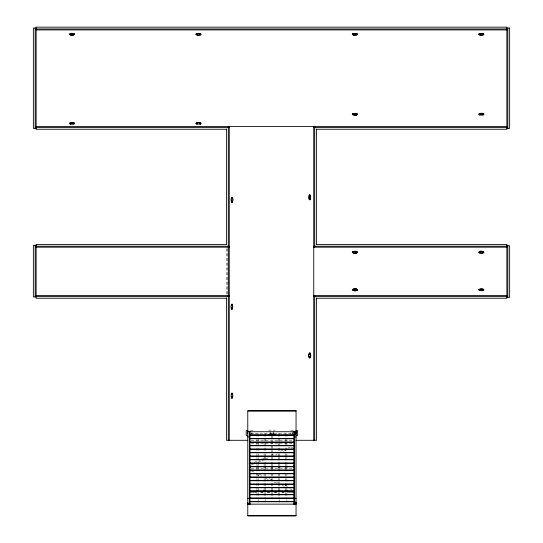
<?xml version="1.0" encoding="UTF-8"?>
<svg xmlns="http://www.w3.org/2000/svg" width="543" height="543" viewBox="0 0 543 543"><rect width="100%" height="100%" fill="white"/><g stroke="black" fill="none" stroke-linecap="round" stroke-linejoin="round"><path stroke-width="0.41" stroke-dasharray="2.71 2.04" d="M254.199 462.392L258.047 460.749M262.669 458.801L265.751 457.471M271.914 454.864L273.455 454.199M280.385 451.26L283.466 449.937M288.089 447.989L291.17 446.658M251.117 465.1L253.432 464.102M258.047 462.154L261.129 460.831M265.751 458.876L268.833 457.552M275.763 454.62L277.303 453.948M283.466 451.342L286.548 450.011M291.17 448.063L292.711 447.391M268.534 430.124L275.294 430.117M250.432 430.606L252.963 430.606L252.963 435.432M293.396 430.606L290.865 430.606L290.865 435.432M251.49 433.144L250.914 433.219M270.102 433.233L270.584 433.233M273.238 433.233L273.726 433.233M251.49 433.389L251.782 433.022M292.338 433.389L292.046 433.029M251.395 433.436L251.49 432.995M292.433 433.436L292.338 432.995M250.35 433.674L292.629 433.694M251.226 440.298L292.623 440.298M251.192 443.231L292.629 443.231M251.192 468.561L292.629 468.575M251.687 471.066L254.579 472.315M259.249 474.283L263.138 475.953M269.362 478.587L272.471 479.924M277.14 481.899L280.249 483.236M284.919 485.204L288.034 486.542M256.506 474.507L259.588 475.831M265.751 478.437L268.833 479.761M274.222 482.041L277.303 483.365M281.926 485.32L285.007 486.643M289.629 488.598L292.711 489.922M292.433 431.766L292.433 434.468M286.88 433.674L286.88 453.147M286.88 453.982L286.88 456.534M286.88 457.369L286.88 464.991M286.88 468.371L286.88 477.691M286.88 478.526L286.88 490.383M286.88 492.915L286.88 498.847M286.88 499.682L286.88 502.234M285.659 433.674L285.659 453.147M285.659 453.982L285.659 456.534M285.659 457.369L285.659 464.991M285.659 468.371L285.659 477.691M285.659 478.526L285.659 490.383M285.659 492.915L285.659 498.847M279.699 433.674L279.699 453.147M279.699 453.982L279.699 456.534M279.699 457.369L279.699 464.991M279.699 468.371L279.699 477.691M279.699 478.526L279.699 490.383M279.699 492.915L279.699 498.847M279.699 499.682L279.699 502.234M278.478 433.674L278.478 453.147M278.478 453.982L278.478 456.534M278.478 457.369L278.478 464.991M278.478 468.371L278.478 477.691M278.478 478.526L278.478 490.383M278.478 492.915L278.478 498.847M273.726 431.285L273.726 433.966M273.238 432.73L273.238 433.966M273.122 433.701L273.122 433.063L272.64 433.083L272.64 433.701M272.525 436.212L272.525 453.147M272.525 453.982L272.525 456.534M272.525 457.369L272.525 464.991M272.525 468.371L272.525 477.691M272.525 478.526L272.525 490.383M272.525 492.915L272.525 498.847M271.303 436.212L271.303 453.147M271.303 453.982L271.303 456.534M271.303 457.369L271.303 464.991M271.303 468.371L271.303 477.691M271.303 478.526L271.303 490.383M271.303 492.915L271.303 498.847M271.188 433.701L271.188 433.063L270.706 433.083L270.706 433.701M270.584 432.73L270.584 433.966M270.102 431.285L270.102 433.966M265.344 433.674L265.344 453.147M265.344 453.982L265.344 456.534M265.344 457.369L265.344 464.991M265.344 468.371L265.344 477.691M265.344 478.526L265.344 490.383M265.344 492.915L265.344 498.847M265.344 499.682L265.344 502.234M264.122 433.674L264.122 453.147M264.122 453.982L264.122 456.534M264.122 457.369L264.122 464.991M264.122 468.371L264.122 477.691M264.122 478.526L264.122 490.383M264.122 492.915L264.122 498.847M258.169 433.674L258.169 453.147M258.169 453.982L258.169 456.534M258.169 457.369L258.169 464.991M258.169 468.371L258.169 477.691M258.169 478.526L258.169 490.383M258.169 492.915L258.169 498.847M258.169 499.682L258.169 502.234M256.948 433.674L256.948 453.147M256.948 453.982L256.948 456.534M256.948 457.369L256.948 464.991M256.948 468.371L256.948 477.691M256.948 478.526L256.948 490.383M256.948 492.915L256.948 498.847M251.395 432.995L251.395 434.468M227.334 248.619L227.334 294.421M226.479 248.619L226.479 294.421M256.269 492.698L251.192 492.698L256.269 492.711M263.036 492.698L259.649 492.698L263.036 492.711M269.796 492.698L266.416 492.698L269.796 492.711M277.412 492.698L273.183 492.698L277.412 492.711M284.172 492.698L280.792 492.698L284.172 492.711M292.629 492.698L287.559 492.698L292.629 492.711"/><path stroke-width="0.81" d="M231.399 305.22C231.78 303.958 233.571 305.763 231.983 304.365C230.28 304.82 230.863 310.766 232.58 308.567M309.13 199.125C309.327 200.163 310.637 199.084 310.297 199.057C308.716 200.72 308.824 196.383 309.143 195.779C310.291 195.154 310.732 195.202 309.13 195.555M309.143 357.084C309.028 358.692 311.01 356.69 310.141 357.498C308.329 358.285 308.22 353.432 309.883 353.391C311.003 354.735 309.917 352.237 309.157 353.439C307.08 358.794 312.096 359.629 310.392 353.771M231.318 201.731C229.899 194.245 235.173 198.602 232.132 202.118C230.218 200.883 232.438 203.482 232.601 201.609M231.366 198.358C232.071 196.98 233.558 198.324 231.318 198.236M232.621 308.702C232.838 308.465 231.325 309.123 231.318 308.533M232.519 397.666C230.171 398.107 232.642 397.164 232.56 397.815C230.483 399.159 231.25 394.51 231.406 393.648C233.456 392.263 232.621 396.926 232.621 397.652M231.366 394.103C232.071 392.725 233.558 394.069 231.318 393.98M309.143 195.779C310.908 192.195 310.908 202.485 309.143 198.901M309.143 353.961C310.291 351.626 311.295 356.568 310.325 357.308M309.11 198.969L309.11 195.711M232.58 201.772L231.82 202.206L231.366 201.609M231.386 304.996L231.983 304.535L232.601 305.152M232.519 308.716L231.82 309.008L231.366 308.41M200.469 34.779L200.469 33.707M483.324 114.749L483.609 114.057L483.175 113.616M353.018 251.735C351.62 253.622 357.464 253.914 357.029 251.979C356.228 250.316 350.629 251.904 353.398 252.855M483.324 290.342L483.609 289.65L483.175 289.209M73.658 33.659C76.678 34.766 69.694 36.53 69.708 34.073C70.773 32.628 75.423 33.49 73.848 34.908M196.966 33.659C195.5 33.252 196.478 35.424 196.817 34.806C195.222 33.028 199.552 33.612 200.448 33.598M70.468 124.062C68.011 121.489 76.807 122.922 74.079 123.858C74.642 121.713 70.936 123.118 70.176 122.799C68.316 124.72 73.441 124.333 73.726 124.062M353.398 33.659L352.821 34.094L353.208 34.908L352.712 34.243L353.167 33.646L356.703 33.578L353.031 33.598L352.543 34.243L353.031 34.881L356.744 34.84L357.199 34.243L356.744 33.646M200.089 124.028C203.673 122.25 193.389 122.29 196.966 124.028C194.604 122.087 202.145 121.761 200.245 124.008M479.829 33.659L479.143 34.243L479.761 34.861L479.238 34.243L479.673 33.673L483.141 33.578L479.469 33.598L478.974 34.243L479.469 34.881L483.175 34.84L483.63 34.243L483.175 33.646M356.52 113.63C356.703 113.168 350.995 113.012 353.031 114.858C353.764 115.55 358.869 114.926 356.52 113.63C346.244 113.08 359.629 117.512 356.744 113.616M479.449 114.749C478.186 112.801 482.422 113.779 483.141 113.548C482.449 112.788 477.365 113.439 479.598 114.811M479.761 252.889C477.148 251.708 482.469 250.71 483.311 251.633C485.272 253.452 479.931 253.296 479.761 252.889C489.386 253.948 477.731 248.389 479.598 252.868M259.588 460.111L261.902 459.113M262.669 460.172L264.21 459.514M70.312 33.646C69.959 35.234 69.904 34.786 70.536 33.659M196.742 33.646C194.991 35.444 199.749 35.037 200.448 34.881M196.776 34.908C197.638 35.892 202.756 34.718 200.157 33.625M70.312 122.847L69.85 123.444L70.312 124.042M73.889 124.042L74.343 123.444L73.889 122.847M196.742 122.847L196.281 123.444L196.899 124.062M200.319 124.042L200.774 123.444L200.319 122.847M479.598 289.209L479.143 289.806L479.449 290.342M200.245 34.806L200.659 34.094L200.089 33.659M353.33 252.889C358.489 254.796 358.726 249.739 353.031 251.633M356.703 251.606L357.179 252.434L356.52 252.855M356.703 289.147C357.993 290.233 355.088 291.503 353.33 290.424C350.703 289.31 356.072 288.014 356.88 289.168M353.208 34.908C354.043 36.082 359.174 34.664 356.581 33.625M479.639 34.908C480.474 36.082 485.605 34.664 483.012 33.625M353.398 113.63L352.801 114.213L353.242 114.783M483.012 113.596C487.241 115.985 472.844 114.356 483.311 114.858M482.951 252.855L483.609 252.434L483.175 251.674M353.208 289.147C351.803 290.62 355.767 291.543 357.28 290.138C357.81 288.048 351.233 288.53 353.167 290.403M479.598 290.403C477.412 288.835 482.679 288.55 483.609 289.338C484.919 292.29 473.937 289.371 483.311 290.451M36.137 28.053L33.361 28.053L33.361 128.358L36.137 128.358M506.863 28.053L509.639 28.053L509.639 128.358L506.863 128.358M36.137 28.962L506.863 28.962M36.137 29.926L506.863 29.926M73.848 33.578L70.468 33.625M200.279 33.578L196.899 33.625M196.776 124.109L200.157 124.062M36.137 126.485L506.863 126.485M36.137 127.449L229.255 127.449M313.745 127.449L506.863 127.449M226.716 129.261L36.137 129.261L36.137 27.15L506.863 27.15L506.863 129.261L316.284 129.261M309.429 194.713L310.012 194.713M231.685 197.353L232.268 197.353M309.429 199.776L310.012 199.776M231.685 202.424L232.268 202.424M226.716 244.404L36.137 244.404L36.137 298.236L226.716 298.236M316.284 244.404L506.863 244.404L506.863 298.236L316.284 298.236M36.137 245.314L33.361 245.314L33.361 296.899L36.137 296.899M506.863 245.748L509.639 245.748L509.639 297.333L506.863 297.333M36.137 246.217L229.255 246.217M313.745 246.217L506.863 246.217M36.137 247.18L229.255 247.18M313.745 247.18L506.863 247.18M36.137 295.46L229.255 295.46M313.745 295.46L506.863 295.46M36.137 296.43L229.255 296.43M313.745 296.43L506.863 296.43M231.685 304.155L232.268 304.155M231.685 309.218L232.268 309.218M309.429 352.889L310.012 352.889M309.429 357.959L310.012 357.959M231.685 393.098L232.268 393.098M231.685 398.168L232.268 398.168M247.771 410.956L296.05 410.956M247.893 430.606L246.203 430.606L246.203 435.432L247.893 435.432M295.935 430.606L297.625 430.606L297.625 435.432L295.935 435.432M247.771 431.502L250.024 431.542L250.024 504.067L249.38 504.053M294.442 504.053L293.797 504.067L293.797 431.542L296.05 431.502M295.568 431.549L296.05 431.57M249.38 431.637L250.024 431.651M293.797 431.651L294.442 431.637M247.771 431.739L296.05 431.739M295.568 432.262L296.05 432.262M247.676 432.608L247.676 433.389M296.152 432.608L296.152 433.389M295.568 432.785L296.437 432.798M296.152 433.192L295.568 433.219M295.568 433.714L296.05 433.714M295.568 434.448L296.05 434.468M268.534 434.95L275.294 434.95M249.468 435.235L294.36 435.242M250.432 435.432L252.963 435.432M290.865 435.432L293.396 435.432M247.771 436.966L249.38 436.966M294.442 436.966L296.05 436.966M249.468 438.615L294.36 438.615M249.468 438.73L294.36 438.73M247.846 440.298L226.479 440.298L226.479 297.808M296.003 440.298L316.521 440.298L316.521 298.005M249.468 442.111L294.36 442.111M249.468 442.233L294.36 442.233M249.468 445.613L294.36 445.613M249.468 445.735L294.36 445.735M249.468 449.115L294.36 449.115M249.468 449.231L294.36 449.231M249.468 452.611L294.36 452.611M249.468 452.733L294.36 452.733M249.468 456.113L294.36 456.113M249.468 456.235L294.36 456.235M249.468 459.622L294.36 459.616M249.468 459.738L294.36 459.731M249.468 463.111L294.36 463.111M249.468 463.233L294.36 463.233M249.468 466.613L294.36 466.62M249.468 466.736L294.36 466.742M249.468 470.109L294.36 470.109M249.468 470.231L294.36 470.231M249.468 473.611L294.36 473.611M249.468 473.734L294.36 473.734M249.468 477.114L294.36 477.114M249.468 477.236L294.36 477.236M249.468 480.609L294.36 480.609M249.468 480.731L294.36 480.731M249.468 484.112L294.36 484.112M249.468 484.234L294.36 484.234M249.468 487.614L294.36 487.614M249.468 487.736L294.36 487.736M249.468 491.11L294.36 491.11M249.468 491.116L294.36 491.116M249.468 491.232L294.36 491.239M249.468 494.612L294.36 494.612M249.468 494.734L294.36 494.734M249.468 498.121L294.36 498.114M249.468 498.243L294.36 498.23M247.771 498.311L249.38 498.311M294.442 498.311L296.05 498.311M249.468 501.61L294.36 501.61M249.468 501.732L294.36 501.732M247.893 502.601L247.893 503.381M295.935 502.601L295.935 503.381M247.771 503.911L250.024 503.952M293.797 503.965L296.05 503.911M247.771 504.155L296.05 504.155M247.771 515.728L296.05 515.728M482.951 33.659L483.521 34.094L483.141 34.908M356.52 33.659L357.09 34.094L356.703 34.908M482.951 113.63L483.521 114.064L483.141 114.878M479.829 252.855L479.252 252.42L479.639 251.606M73.726 33.625C75.905 35.037 70.99 35.553 70.312 34.84M479.469 114.858L479.639 113.548M479.469 290.451C478.078 288.503 484.892 288.367 483.141 290.471M356.703 114.878L357.111 114.213L356.812 113.704M353.208 251.606L352.801 252.271L353.242 252.834M356.703 290.471L357.179 289.969L356.894 289.276M232.601 308.41L232.648 305.03M507.827 28.053L507.827 128.358M507.827 245.748L507.827 297.333M483.827 33.958L483.827 34.542M483.827 113.928L483.827 114.512M483.827 251.986L483.827 252.57M483.827 289.528L483.827 290.105M478.756 33.958L478.756 34.542M478.756 113.928L478.756 114.512M478.756 251.986L478.756 252.57M478.756 289.528L478.756 290.105M357.396 33.958L357.396 34.542M357.396 113.928L357.396 114.512M357.396 251.986L357.396 252.57M357.396 289.528L357.396 290.105M352.326 33.958L352.326 34.542M352.326 113.928L352.326 114.512M352.326 251.986L352.326 252.57M352.326 289.528L352.326 290.105M316.521 129.017L316.521 244.649M314.709 126.485L314.709 247.18M314.709 295.46L314.709 440.298M313.745 126.485L313.745 440.298M310.392 195.589L310.392 199.091M296.152 432.561L296.152 433.436M295.935 502.553L295.935 503.422M295.813 501.766L295.813 504.175M294.442 431.502L294.442 504.155M293.478 465.833L293.478 467.55M293.478 490.377L293.478 492.094M286.88 465.833L286.88 467.53M286.88 490.377L286.88 492.073M285.659 465.833L285.659 467.53M285.659 490.377L285.659 492.073M279.699 465.833L279.699 467.53M279.699 490.377L279.699 492.073M278.478 465.833L278.478 467.53M278.478 490.377L278.478 492.073M272.525 465.833L272.525 467.53M272.525 490.377L272.525 492.073M271.303 465.833L271.303 467.53M271.303 490.377L271.303 492.073M265.344 465.833L265.344 467.53M265.344 490.377L265.344 492.073M264.122 465.833L264.122 467.53M264.122 490.377L264.122 492.073M258.169 465.833L258.169 467.53M258.169 490.377L258.169 492.073M256.948 465.833L256.948 467.53M256.948 490.377L256.948 492.073M250.35 465.833L250.35 467.55M250.35 490.377L250.35 492.094M249.38 431.502L249.38 504.155M247.676 432.567L247.676 433.436M229.255 126.485L229.255 440.298M228.291 126.485L228.291 440.298M226.479 129.03L226.479 244.377M200.971 33.958L200.971 34.542M200.971 123.159L200.971 123.743M195.901 33.958L195.901 34.542M195.901 123.159L195.901 123.743M74.534 33.958L74.534 34.542M74.534 123.159L74.534 123.743M69.47 33.958L69.47 34.542M69.47 123.159L69.47 123.743M35.173 28.053L35.173 128.358M35.173 245.314L35.173 296.899M70.78 34.161L71.296 34.284L70.78 34.161M72.857 34.161L73.373 34.284L72.857 34.161M70.78 123.363L71.296 123.485L70.78 123.363M72.857 123.363L73.373 123.485L72.857 123.363M197.211 34.161L197.727 34.284L197.211 34.161M199.288 34.161L199.804 34.284L199.288 34.161M197.211 123.363L197.727 123.485L197.211 123.363M199.288 123.363L199.804 123.485L199.288 123.363M231.739 198.86L232.261 198.982L231.739 198.86M231.739 200.937L232.261 201.059L231.739 200.937M231.739 305.661L232.261 305.784L231.739 305.661M231.739 307.738L232.261 307.861L231.739 307.738M231.739 394.612L232.261 394.734L231.739 394.612M231.739 396.682L232.261 396.811L231.739 396.682M309.49 196.22L310.005 196.342L309.49 196.22M309.49 198.297L310.005 198.419L309.49 198.297M309.49 354.396L310.005 354.525L309.49 354.396M309.49 356.473L310.005 356.602L309.49 356.473M353.636 34.161L354.151 34.284L353.636 34.161M355.713 34.161L356.228 34.284L355.713 34.161M353.636 114.132L354.151 114.261L353.636 114.132M355.713 114.132L356.228 114.261L355.713 114.132M353.636 252.19L354.151 252.319L353.663 252.128M355.713 252.19L356.228 252.319L355.74 252.128M353.636 289.731L354.151 289.853L353.636 289.731M355.713 289.731L356.228 289.853L355.713 289.731M480.066 34.161L480.582 34.284L480.066 34.161M482.143 34.161L482.659 34.284L482.143 34.161M480.066 114.132L480.582 114.261L480.066 114.132M482.143 114.132L482.659 114.261L482.143 114.132M480.066 252.19L480.582 252.319L480.066 252.19M482.143 252.19L482.659 252.319L482.17 252.128M480.066 289.731L480.582 289.853L480.066 289.731M482.143 289.731L482.659 289.853L482.143 289.731M296.05 410.827L247.771 410.827L247.771 515.85L296.05 515.85L296.05 410.827M294.36 435.113L249.468 435.113L294.36 435.119"/></g></svg>
